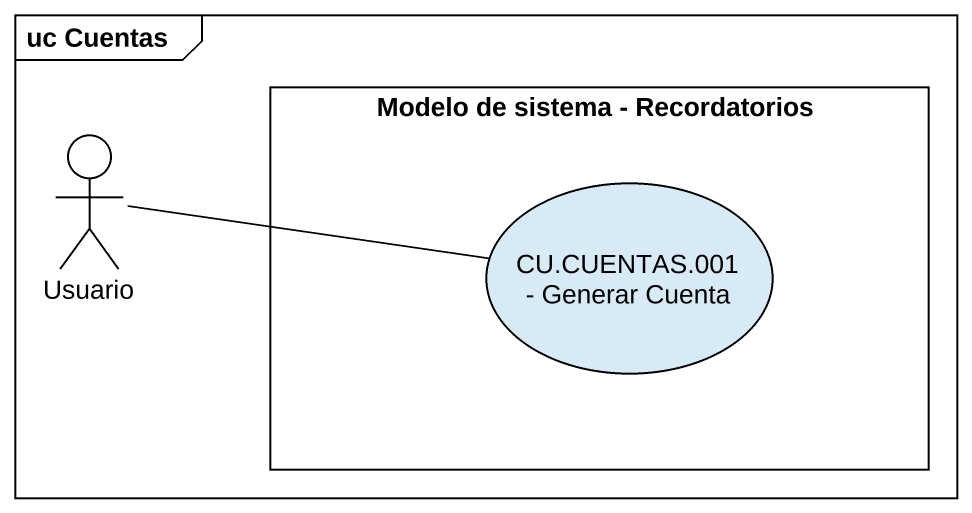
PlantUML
@startuml
mainframe uc Cuentas
rectangle "Modelo de sistema - Recordatorios" as Modelo_de_sistema {
  usecase "CU.CUENTAS.001 - Generar Cuenta" as CU_CUENTAS_001_Generar
}
actor Usuario
Usuario -right- CU_CUENTAS_001_Generar
@enduml
